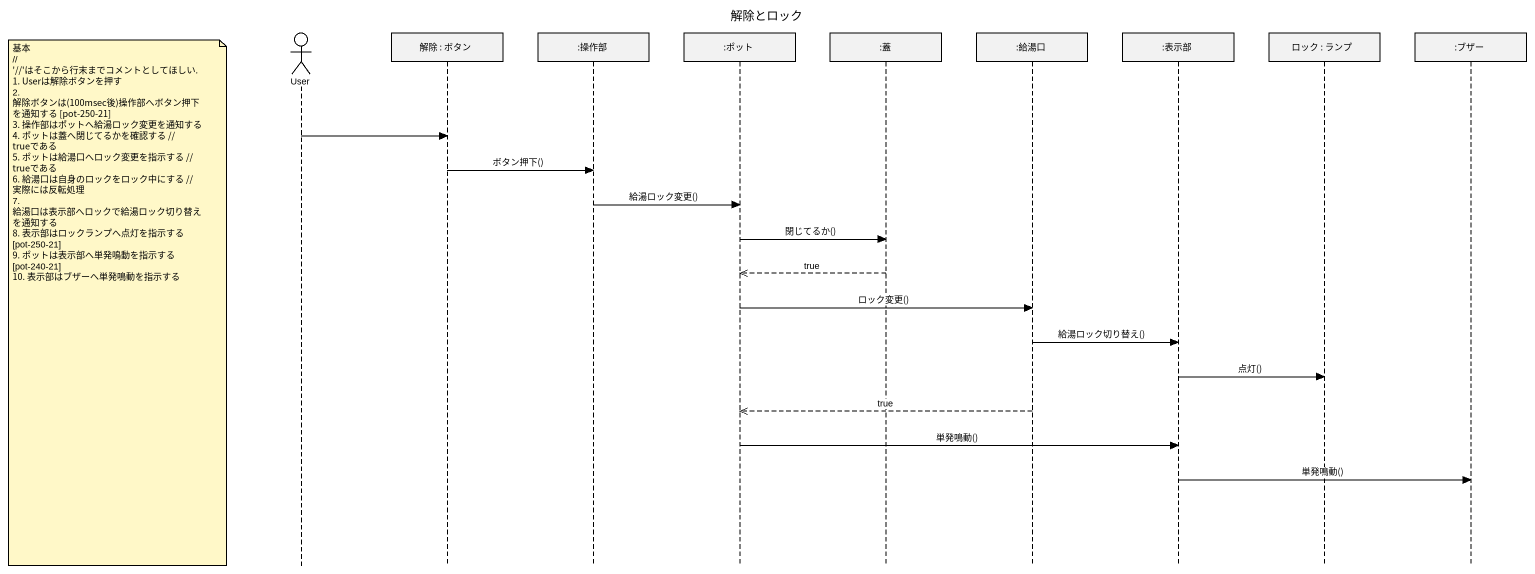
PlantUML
@startuml
title 解除とロック
hide footbox
actor User
participant "解除 : ボタン" as 解除
participant ":操作部" as 操作部
participant ":ポット" as ポット
participant ":蓋" as 蓋
participant ":給湯口" as 給湯口
participant ":表示部" as 表示部
participant "ロック : ランプ" as ロック
participant ":ブザー" as ブザー

User -> 解除
解除 -> 操作部 : ボタン押下()
操作部 -> ポット : 給湯ロック変更()
ポット -> 蓋 : 閉じてるか()
蓋 -->> ポット : true
note left of User
  基本
  ~// '~//'はそこから行末までコメントとしてほしい.
  1. Userは解除ボタンを押す
  2. 解除ボタンは(100msec後)操作部へボタン押下を通知する [pot-250-21]
  3. 操作部はポットへ給湯ロック変更を通知する
  4. ポットは蓋へ閉じてるかを確認する // trueである
  5. ポットは給湯口へロック変更を指示する // trueである
  6. 給湯口は自身のロックをロック中にする // 実際には反転処理
  7. 給湯口は表示部へロックで給湯ロック切り替えを通知する
  8. 表示部はロックランプへ点灯を指示する [pot-250-21]
  9. ポットは表示部へ単発鳴動を指示する [pot-240-21]
  10. 表示部はブザーへ単発鳴動を指示する
end note
ポット -> 給湯口 : ロック変更()
給湯口 -> 表示部 : 給湯ロック切り替え()
表示部 -> ロック : 点灯()
給湯口 -->> ポット : true
ポット -> 表示部 : 単発鳴動()
表示部 -> ブザー : 単発鳴動()
@enduml
